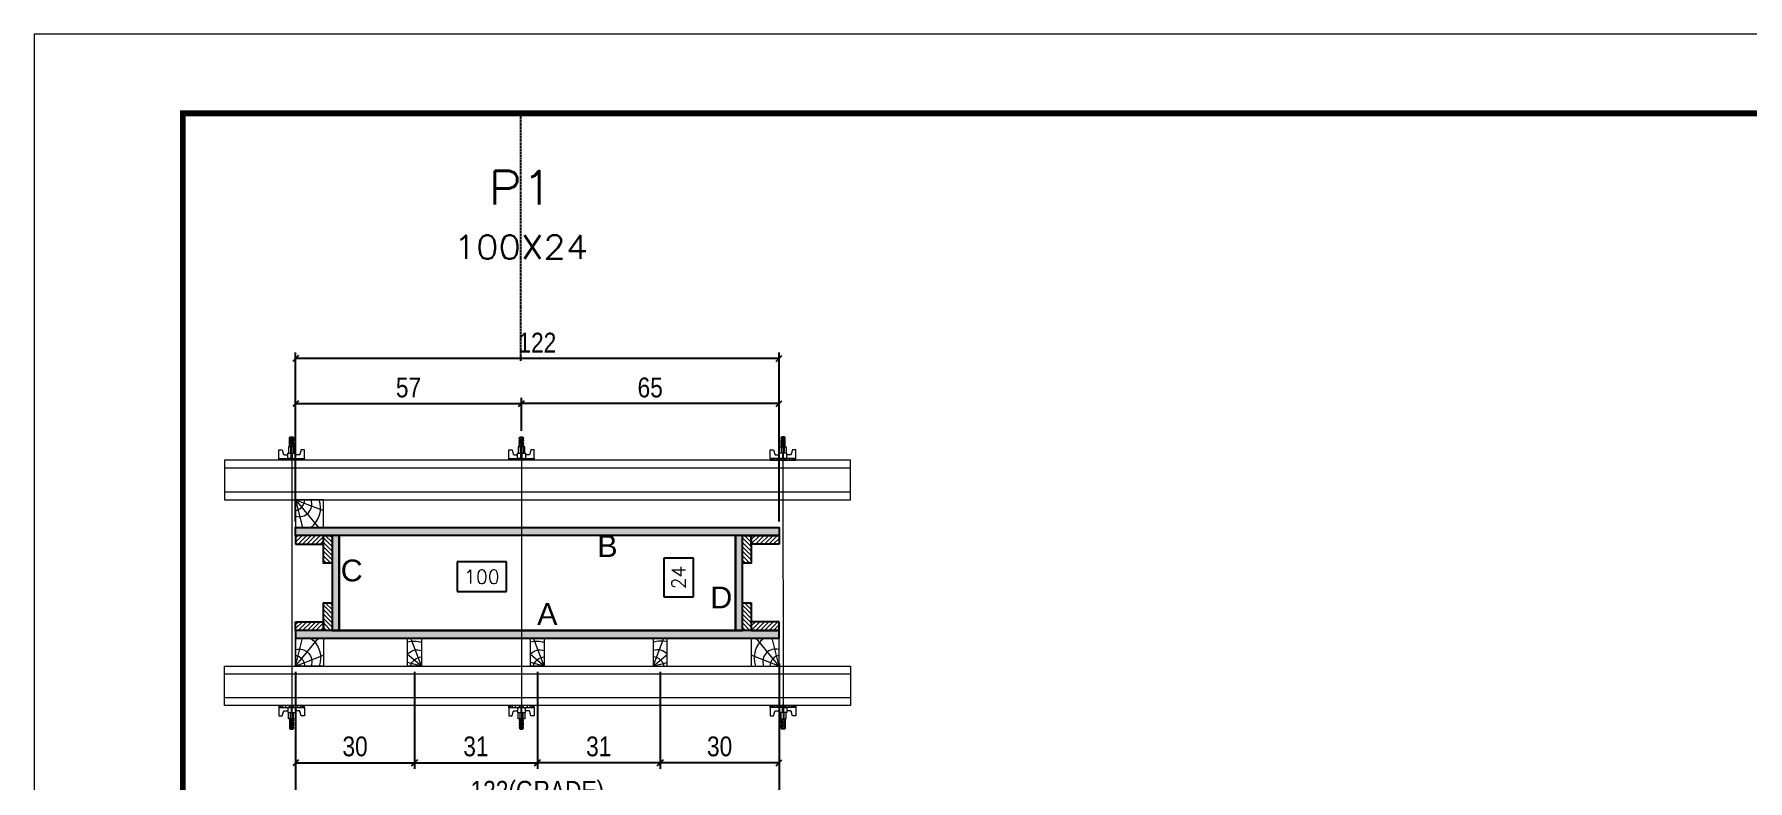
# Model space of a CAD drawing. Extents: x 2201 to 8455, y 252 to 7045.
# Drawn here: x 3800 to 4665, y 5519 to 5896 of the extents above; entities that cross this region are included whole.
import ezdxf
from ezdxf.enums import TextEntityAlignment as Align

# ---------------------------------------------------------------- set-up
doc = ezdxf.new("R2010")
doc.units = 0
doc.linetypes.add('DASHED', pattern=[0.75, 0.5, -0.25])
doc.linetypes.add('HIDDEN', pattern=[0.375, 0.25, -0.125])
for name, color, linetype in [('CHAPA', 1, 'Continuous'), ('Cota Seção (2x)', 241, 'Continuous'), ('Painéis', 200, 'Continuous'), ('SARRAFO', 251, 'Continuous'), ('Texto de Titulo', 7, 'Continuous'), ('Texto Qtd Sarr', 242, 'Continuous'), ('TEXTO_GERAL', 7, 'Continuous')]:
    doc.layers.add(name, color=color, linetype=linetype)
for name, color, linetype, lineweight in [('Folhas', 255, 'Continuous', 9), ('Hachura', 251, 'Continuous', 9), ('Madeira', 126, 'Continuous', 18), ('Perfil Metálico', 224, 'Continuous', 18), ('SARRAFO DE PRESSAO', 251, 'DASHED', 9), ('Texto Seção', 7, 'Continuous', 15)]:
    doc.layers.add(name, color=color, linetype=linetype, lineweight=lineweight)
doc.styles.add('ARIAL', font='arial.ttf')
doc.styles.add('COTA TECNICA 2X', font='techl___.ttf', dxfattribs={"height": 10})
doc.styles.add('ROMANS', font='romans.shx')
doc.dimstyles.new('SECAO PILAR', dxfattribs={"dimtxt": 10, "dimasz": 3, "dimexe": 3, "dimexo": 3, "dimgap": 3, "dimtad": 1, "dimdec": 1, "dimlfac": 0.5, "dimzin": 12, "dimdsep": 46, "dimtxsty": 'COTA TECNICA 2X', "dimblk1": 'OBLIQUE', "dimblk2": 'OBLIQUE', "dimsah": 1, "dimcen": 0.9, "dimclrd": 256, "dimclre": 256, "dimclrt": 256, "dimadec": 1, "dimazin": 3, "dimtfac": 1, "dimtdec": 1, "dimtmove": 0, "dimatfit": 3, "dimfxl": 1, "dimtolj": 1, "dimtzin": 12, "dimarcsym": 0})
doc.dimstyles.new('SECÇÃO 2', dxfattribs={"dimtxt": 7, "dimasz": 6, "dimexe": 0.18, "dimexo": 2, "dimgap": -4, "dimtad": 3, "dimdec": 1, "dimlfac": 0.5, "dimzin": 12, "dimdsep": 46, "dimtxsty": 'ROMANS', "dimblk": 'ARCHTICK', "dimcen": 0.09, "dimse1": 1, "dimse2": 1, "dimsd1": 1, "dimsd2": 1, "dimclrd": 180, "dimclre": 5, "dimclrt": 1, "dimadec": 0, "dimazin": 3, "dimtfac": 1, "dimtdec": 1, "dimtofl": 0, "dimtmove": 0, "dimatfit": 3, "dimldrblk": 'ARCHTICK', "dimfxl": 1, "dimtolj": 1, "dimtzin": 0, "dimarcsym": 0})

# ---------------------------------------------------------------- blocks, each defined once
blk = doc.blocks.new('9999999999')
at = {"layer": 'Folhas'}
blk.add_lwpolyline([(98138.98, 34190.21), (99623.98, 34190.21), (99623.98, 35240.21), (98138.98, 35240.21)], close=True, dxfattribs=at)
at = {"layer": 'Folhas', "color": 30, "const_width": 3}
blk.add_lwpolyline([(98213.98, 34230.21), (99583.98, 34230.21), (99583.98, 35200.21), (98213.98, 35200.21)], close=True, dxfattribs=at)
blk = doc.blocks.new('titulo1')
at = {"layer": 'Defpoints', "color": 252, "linetype": 'HIDDEN', "ltscale": 2}
blk.add_line((0, 0), (0, 125), dxfattribs=at)
at = {"layer": 'Defpoints', "style": 'ROMANS', "oblique": 15}
blk.add_attdef('FOLHA', text='', height=10, dxfattribs=at).set_placement((0, 15.58), align=Align.MIDDLE_CENTER)
at = {"layer": 'Texto Qtd Sarr', "color": 3, "style": 'ROMANS', "oblique": 15}
for tag, height, p in [('TITULO', 17, (0, 71.45)), ('SEÇÃO', 12, (0, 41.55))]:
    blk.add_attdef(tag, text='', height=height, dxfattribs=at).set_placement(p, align=Align.MIDDLE_CENTER)
blk = doc.blocks.new('*D504')
at = {"layer": 'Cota Seção (2x)', "color": 180, "lineweight": -2, "transparency": 16777216}
for p, q in [((4038.31, 5629.61), (4013.31, 5629.61)), ((4013.31, 5629.61), (4013.31, 5614.61)), ((4038.31, 5614.61), (4038.31, 5629.61)), ((4013.31, 5614.61), (4038.31, 5614.61))]:
    blk.add_line(p, q, dxfattribs=at)
at = {"layer": 'Defpoints', "color": 0, "transparency": 16777216}
for p in [(3953.82, 5643), (4153.82, 5643), (3953.82, 5610.61)]:
    blk.add_point(p, dxfattribs=at)
at = {"layer": 'Cota Seção (2x)', "color": 1, "transparency": 16777216, "insert": (4025.81, 5622.11), "char_height": 7, "attachment_point": 5, "style": 'ROMANS'}
blk.add_mtext('\\A1;100', dxfattribs=at)
blk = doc.blocks.new('_ArchTick')
at = {"color": 0, "linetype": 'ByBlock', "const_width": 0.15}
blk.add_lwpolyline([(-0.5, -0.5), (0.5, 0.5)], dxfattribs=at)
blk = doc.blocks.new('_Oblique')
at = {"color": 0, "linetype": 'ByBlock', "lineweight": -2}
blk.add_line((-0.5, -0.5), (0.5, 0.5), dxfattribs=at)
blk = doc.blocks.new('*D505')
at = {"layer": 'Cota Seção (2x)', "lineweight": -2, "transparency": 16777216}
for p, q in [((3931.82, 5650), (3931.82, 5735.29)), ((4175.82, 5650), (4175.82, 5735.29)), ((4175.82, 5732.29), (3931.82, 5732.29))]:
    blk.add_line(p, q, dxfattribs=at)
at = {"layer": 'Defpoints', "color": 0, "transparency": 16777216}
for p in [(3931.82, 5732.29), (3931.82, 5647), (4175.82, 5647)]:
    blk.add_point(p, dxfattribs=at)
at = {"layer": 'Cota Seção (2x)', "lineweight": -2, "transparency": 16777216, "xscale": 3, "yscale": 3, "zscale": 3, "rotation": 180}
blk.add_blockref('_Oblique', (3931.82, 5732.29), dxfattribs=at)
at = {"layer": 'Cota Seção (2x)', "lineweight": -2, "transparency": 16777216, "xscale": 3, "yscale": 3, "zscale": 3}
blk.add_blockref('_Oblique', (4175.82, 5732.29), dxfattribs=at)
at = {"layer": 'Cota Seção (2x)', "transparency": 16777216, "insert": (4053.82, 5740.35), "char_height": 10, "attachment_point": 5, "style": 'COTA TECNICA 2X'}
blk.add_mtext('\\A1;122', dxfattribs=at)
blk = doc.blocks.new('*D506')
at = {"layer": 'Cota Seção (2x)', "lineweight": -2, "transparency": 16777216}
for p, q in [((4045.75, 5695.8), (4045.75, 5712.52)), ((4175.82, 5709.52), (4045.75, 5709.52)), ((4175.82, 5684), (4175.82, 5712.52))]:
    blk.add_line(p, q, dxfattribs=at)
at = {"layer": 'Defpoints', "color": 0, "transparency": 16777216}
for p in [(4045.75, 5709.52), (4045.75, 5692.8), (4175.82, 5681)]:
    blk.add_point(p, dxfattribs=at)
at = {"layer": 'Cota Seção (2x)', "lineweight": -2, "transparency": 16777216, "xscale": 3, "yscale": 3, "zscale": 3, "rotation": 180}
blk.add_blockref('_Oblique', (4045.75, 5709.52), dxfattribs=at)
at = {"layer": 'Cota Seção (2x)', "lineweight": -2, "transparency": 16777216, "xscale": 3, "yscale": 3, "zscale": 3}
blk.add_blockref('_Oblique', (4175.82, 5709.52), dxfattribs=at)
at = {"layer": 'Cota Seção (2x)', "transparency": 16777216, "insert": (4110.79, 5717.63), "char_height": 10, "attachment_point": 5, "style": 'COTA TECNICA 2X'}
blk.add_mtext('\\A1;65', dxfattribs=at)
blk = doc.blocks.new('*D507')
at = {"layer": 'Cota Seção (2x)', "lineweight": -2, "transparency": 16777216}
for p, q in [((3931.82, 5684), (3931.82, 5712.52)), ((3931.82, 5709.52), (4045.75, 5709.52)), ((4045.75, 5695.8), (4045.75, 5712.52))]:
    blk.add_line(p, q, dxfattribs=at)
at = {"layer": 'Defpoints', "color": 0, "transparency": 16777216}
for p in [(4045.75, 5709.52), (4045.75, 5692.8), (3931.82, 5681)]:
    blk.add_point(p, dxfattribs=at)
at = {"layer": 'Cota Seção (2x)', "lineweight": -2, "transparency": 16777216, "xscale": 3, "yscale": 3, "zscale": 3, "rotation": 180}
blk.add_blockref('_Oblique', (3931.82, 5709.52), dxfattribs=at)
at = {"layer": 'Cota Seção (2x)', "lineweight": -2, "transparency": 16777216, "xscale": 3, "yscale": 3, "zscale": 3}
blk.add_blockref('_Oblique', (4045.75, 5709.52), dxfattribs=at)
at = {"layer": 'Cota Seção (2x)', "transparency": 16777216, "insert": (3988.79, 5717.63), "char_height": 10, "attachment_point": 5, "style": 'COTA TECNICA 2X'}
blk.add_mtext('\\A1;57', dxfattribs=at)
blk = doc.blocks.new('*D508')
at = {"layer": 'Cota Seção (2x)', "color": 180, "lineweight": -2, "transparency": 16777216}
for p, q in [((4132.68, 5631.57), (4117.68, 5631.57)), ((4117.68, 5631.57), (4117.68, 5611.9)), ((4132.68, 5611.9), (4132.68, 5631.57)), ((4117.68, 5611.9), (4132.68, 5611.9))]:
    blk.add_line(p, q, dxfattribs=at)
at = {"layer": 'Defpoints', "color": 0, "transparency": 16777216}
for p in [(4153.82, 5643), (4136.68, 5595), (4153.82, 5595)]:
    blk.add_point(p, dxfattribs=at)
at = {"layer": 'Cota Seção (2x)', "color": 1, "transparency": 16777216, "insert": (4125.18, 5621.73), "char_height": 7, "attachment_point": 5, "rotation": 90, "style": 'ROMANS'}
blk.add_mtext('\\A1;24', dxfattribs=at)
blk = doc.blocks.new('C')
at = {"layer": 'Hachura', "color": 0}
for p, q in [((0, 3.22), (0, -3.22)), ((0.45, 3.22), (0, 3.22)), ((0.46, 3.16), (0, 3.16)), ((0.46, 3.05), (0, 3.05)), ((0.46, 2.88), (0, 2.88)), ((0, 2.75), (0, -1.16)), ((0.46, 2.65), (0, 2.65)), ((0.46, 2.23), (0, 2.23)), ((0.46, 1.51), (0, 1.51)), ((0.39, 0.49), (0.17, 0.49)), ((0.45, -3.23), (0.45, 3.22)), ((0.45, 3.22), (2.58, 3.22)), ((1.74, 0.97), (0.45, 0.97)), ((1.45, 0.1), (0.45, 0.1)), ((1.35, 1.94), (1.35, 0.96)), ((2.58, 2.39), (1.47, 2.09)), ((1.74, -0.97), (1.74, 0.97)), ((1.74, 0.97), (1.74, 0.84)), ((1.74, 0.97), (1.74, 0.84)), ((1.74, 0.84), (3.35, 0.84)), ((3.35, 0.45), (1.74, 0.45)), ((2.58, 3.22), (2.58, 2.39)), ((3.32, 0.84), (3.32, -0.84)), ((3.35, 0.84), (3.35, -0.84)), ((3.68, 0.45), (3.35, 0.45)), ((3.84, -0.52), (3.35, 0.45)), ((3.35, 0.06), (3.67, -0.57)), ((3.68, 0.45), (4.16, -0.52)), ((3.72, 0.5), (4.25, -0.57)), ((4.37, -0.55), (3.83, 0.53)), ((4.15, 0.45), (3.93, 0.45)), ((4.42, -0.52), (3.93, 0.45)), ((4.15, 0.45), (4.26, 0.45)), ((4.26, 0.45), (4.74, -0.52)), ((4.3, 0.5), (4.83, -0.57)), ((4.95, -0.55), (4.41, 0.53)), ((4.51, 0.45), (4.84, 0.45)), ((5, -0.52), (4.51, 0.45)), ((4.84, 0.45), (5.32, -0.52)), ((4.88, 0.5), (5.41, -0.57)), ((5.53, -0.55), (4.99, 0.53)), ((5.58, -0.52), (5.09, 0.45)), ((5.42, 0.45), (5.09, 0.45)), ((5.58, -0.52), (5.09, 0.45)), ((5.42, 0.45), (5.74, -0.19)), ((5.46, 0.5), (5.74, -0.07)), ((5.74, 0.19), (5.57, 0.53)), ((5.74, 0.32), (5.68, 0.45)), ((5.68, 0.45), (5.74, 0.45)), ((5.74, 0.45), (5.9, 0.29)), ((5.74, 0.45), (5.74, -0.52)), ((5.9, -0.36), (5.9, 0.29)), ((0.45, 0), (0, 0)), ((0.46, -1.52), (0, -1.52)), ((0.46, -2.23), (0, -2.23)), ((0.46, -2.65), (0, -2.65)), ((0.46, -2.88), (0, -2.88)), ((0.46, -3.05), (0, -3.05)), ((0.46, -3.16), (0, -3.16)), ((0, -3.22), (2.57, -3.22)), ((0.08, -0.48), (0.29, -0.48)), ((0.29, -0.48), (0.4, -0.48)), ((0.45, 0), (0.45, -0.97)), ((0.45, -0.16), (1.45, -0.16)), ((0.45, -0.65), (0.45, -0.32)), ((0.45, -3.23), (0.45, -0.65)), ((0.45, -0.97), (1.74, -0.97)), ((1.35, -1.94), (1.35, -0.97)), ((2.58, -2.39), (1.47, -2.1)), ((3.35, -0.32), (1.74, -0.32)), ((3.35, -0.84), (1.74, -0.84)), ((2.58, -3.23), (2.58, -2.39)), ((3.35, -0.07), (3.58, -0.52)), ((3.35, -0.52), (3.58, -0.52)), ((3.84, -0.52), (4.16, -0.52)), ((4.42, -0.52), (4.74, -0.52)), ((4.63, -0.52), (4.74, -0.52)), ((5, -0.52), (5.32, -0.52)), ((5.58, -0.52), (5.74, -0.52)), ((5.74, -0.52), (5.9, -0.36)), ((5.74, -0.52), (5.74, -0.52))]:
    blk.add_line(p, q, dxfattribs=at)
for centre, radius, start, end in [((1.52, 1.94), 0.161, 104.7436, 180), ((1.44, -0.03), 0.129, 272.695, 87.305), ((3.81, 0.39), 0.143, 25.5688, 154.4312), ((4.39, 0.39), 0.143, 25.5688, 154.4312), ((4.97, 0.39), 0.143, 25.5688, 154.4312), ((5.55, 0.39), 0.143, 25.5688, 154.4312), ((0.17, -0.37), 0.174, 221.744, 317.8592), ((1.52, -1.94), 0.161, 180, 255.2564), ((3.71, -0.4), 0.174, 222.1408, 318.256), ((4.29, -0.4), 0.174, 222.1408, 318.256), ((4.87, -0.4), 0.174, 222.1408, 318.256), ((5.45, -0.4), 0.174, 222.1408, 318.256), ((5.61, -0.4), 0.174, 317.8592, 318.256)]:
    blk.add_arc(centre, radius, start, end, dxfattribs=at)
blk = doc.blocks.new('*D509')
at = {"layer": 'Cota Seção (2x)', "lineweight": -2, "transparency": 16777216}
for p, q in [((3931.82, 5574), (3931.82, 5500.28)), ((4175.82, 5578.33), (4175.82, 5500.28)), ((4175.82, 5503.28), (3931.82, 5503.28))]:
    blk.add_line(p, q, dxfattribs=at)
at = {"layer": 'Defpoints', "color": 0, "transparency": 16777216}
for p in [(4175.82, 5581.33), (3931.82, 5577), (3931.82, 5503.28)]:
    blk.add_point(p, dxfattribs=at)
at = {"layer": 'Cota Seção (2x)', "lineweight": -2, "transparency": 16777216, "xscale": 3, "yscale": 3, "zscale": 3, "rotation": 180}
blk.add_blockref('_Oblique', (3931.82, 5503.28), dxfattribs=at)
at = {"layer": 'Cota Seção (2x)', "lineweight": -2, "transparency": 16777216, "xscale": 3, "yscale": 3, "zscale": 3}
blk.add_blockref('_Oblique', (4175.82, 5503.28), dxfattribs=at)
at = {"layer": 'Cota Seção (2x)', "transparency": 16777216, "insert": (4053.82, 5512.5), "char_height": 10, "attachment_point": 5, "style": 'COTA TECNICA 2X'}
blk.add_mtext('\\A1;122(GRADE)', dxfattribs=at)
blk = doc.blocks.new('PONTALETE')
at = {"layer": 'Madeira'}
for q in [(2.71, 7), (7, 5.76), (7, 1.74)]:
    blk.add_line((0, 0), q, dxfattribs=at)
blk.add_lwpolyline([(0, 0), (7, 0), (7, 7), (0, 7)], close=True, dxfattribs=at)
for centre, radius, start, end in [((2.04, 0.06), 6.23, 37.2818, 109.0913), ((1.09, 0.9), 3.19, 343.603, 109.9847), ((-0.21, -0.78), 3.09, 14.6322, 86.0383)]:
    blk.add_arc(centre, radius, start, end, dxfattribs=at)
blk = doc.blocks.new('*D510')
at = {"layer": 'Cota Seção (2x)', "lineweight": -2, "transparency": 16777216}
for p, q in [((4115.82, 5574), (4115.82, 5525.14)), ((4175.82, 5574), (4175.82, 5525.14)), ((4175.82, 5528.14), (4115.82, 5528.14))]:
    blk.add_line(p, q, dxfattribs=at)
at = {"layer": 'Defpoints', "color": 0, "transparency": 16777216}
for p in [(4115.82, 5577), (4175.82, 5577), (4115.82, 5528.14)]:
    blk.add_point(p, dxfattribs=at)
at = {"layer": 'Cota Seção (2x)', "lineweight": -2, "transparency": 16777216, "xscale": 3, "yscale": 3, "zscale": 3, "rotation": 180}
blk.add_blockref('_Oblique', (4115.82, 5528.14), dxfattribs=at)
at = {"layer": 'Cota Seção (2x)', "lineweight": -2, "transparency": 16777216, "xscale": 3, "yscale": 3, "zscale": 3}
blk.add_blockref('_Oblique', (4175.82, 5528.14), dxfattribs=at)
at = {"layer": 'Cota Seção (2x)', "transparency": 16777216, "insert": (4145.82, 5536.36), "char_height": 10, "attachment_point": 5, "style": 'COTA TECNICA 2X'}
blk.add_mtext('\\A1;30', dxfattribs=at)
blk = doc.blocks.new('*D511')
at = {"layer": 'Cota Seção (2x)', "lineweight": -2, "transparency": 16777216}
for p, q in [((4053.82, 5574), (4053.82, 5525.14)), ((4115.82, 5574), (4115.82, 5525.14)), ((4115.82, 5528.14), (4053.82, 5528.14))]:
    blk.add_line(p, q, dxfattribs=at)
at = {"layer": 'Defpoints', "color": 0, "transparency": 16777216}
for p in [(4053.82, 5577), (4115.82, 5577), (4053.82, 5528.14)]:
    blk.add_point(p, dxfattribs=at)
at = {"layer": 'Cota Seção (2x)', "lineweight": -2, "transparency": 16777216, "xscale": 3, "yscale": 3, "zscale": 3, "rotation": 180}
blk.add_blockref('_Oblique', (4053.82, 5528.14), dxfattribs=at)
at = {"layer": 'Cota Seção (2x)', "lineweight": -2, "transparency": 16777216, "xscale": 3, "yscale": 3, "zscale": 3}
blk.add_blockref('_Oblique', (4115.82, 5528.14), dxfattribs=at)
at = {"layer": 'Cota Seção (2x)', "transparency": 16777216, "insert": (4084.82, 5536.36), "char_height": 10, "attachment_point": 5, "style": 'COTA TECNICA 2X'}
blk.add_mtext('\\A1;31', dxfattribs=at)
blk = doc.blocks.new('*D512')
at = {"layer": 'Cota Seção (2x)', "lineweight": -2, "transparency": 16777216}
for p, q in [((3931.82, 5574), (3931.82, 5525.14)), ((3991.82, 5574), (3991.82, 5525.14)), ((3931.82, 5528.14), (3991.82, 5528.14))]:
    blk.add_line(p, q, dxfattribs=at)
at = {"layer": 'Defpoints', "color": 0, "transparency": 16777216}
for p in [(3931.82, 5577), (3991.82, 5577), (3991.82, 5528.14)]:
    blk.add_point(p, dxfattribs=at)
at = {"layer": 'Cota Seção (2x)', "lineweight": -2, "transparency": 16777216, "xscale": 3, "yscale": 3, "zscale": 3, "rotation": 180}
blk.add_blockref('_Oblique', (3931.82, 5528.14), dxfattribs=at)
at = {"layer": 'Cota Seção (2x)', "lineweight": -2, "transparency": 16777216, "xscale": 3, "yscale": 3, "zscale": 3}
blk.add_blockref('_Oblique', (3991.82, 5528.14), dxfattribs=at)
at = {"layer": 'Cota Seção (2x)', "transparency": 16777216, "insert": (3961.82, 5536.36), "char_height": 10, "attachment_point": 5, "style": 'COTA TECNICA 2X'}
blk.add_mtext('\\A1;30', dxfattribs=at)
blk = doc.blocks.new('*D513')
at = {"layer": 'Cota Seção (2x)', "lineweight": -2, "transparency": 16777216}
for p, q in [((3991.82, 5574), (3991.82, 5525.14)), ((4053.82, 5574), (4053.82, 5525.14)), ((3991.82, 5528.14), (4053.82, 5528.14))]:
    blk.add_line(p, q, dxfattribs=at)
at = {"layer": 'Defpoints', "color": 0, "transparency": 16777216}
for p in [(3991.82, 5577), (4053.82, 5577), (4053.82, 5528.14)]:
    blk.add_point(p, dxfattribs=at)
at = {"layer": 'Cota Seção (2x)', "lineweight": -2, "transparency": 16777216, "xscale": 3, "yscale": 3, "zscale": 3, "rotation": 180}
blk.add_blockref('_Oblique', (3991.82, 5528.14), dxfattribs=at)
at = {"layer": 'Cota Seção (2x)', "lineweight": -2, "transparency": 16777216, "xscale": 3, "yscale": 3, "zscale": 3}
blk.add_blockref('_Oblique', (4053.82, 5528.14), dxfattribs=at)
at = {"layer": 'Cota Seção (2x)', "transparency": 16777216, "insert": (4022.82, 5536.36), "char_height": 10, "attachment_point": 5, "style": 'COTA TECNICA 2X'}
blk.add_mtext('\\A1;31', dxfattribs=at)
blk = doc.blocks.new('MEIO PONTALETE')
at = {"layer": 'Madeira'}
for q in [(2.71, 7), (3.5, 2.88), (3.5, 0.87)]:
    blk.add_line((0, 0), q, dxfattribs=at)
blk.add_lwpolyline([(0, 0), (3.5, 0), (3.5, 7), (0, 7)], close=True, dxfattribs=at)
for centre, radius, start, end in [((2.04, 0.06), 6.23, 76.4499, 109.0913), ((1.09, 0.9), 3.19, 40.9063, 109.9847), ((-0.21, -0.78), 3.09, 14.6322, 86.0383)]:
    blk.add_arc(centre, radius, start, end, dxfattribs=at)

msp = doc.modelspace()

# ---------------------------------------------------------------- hatches: boundary and pattern name
at = {"layer": 'Hachura'}
h = msp.add_hatch(color=256, dxfattribs=at)
h.dxf.hatch_style = 1
h.paths.add_polyline_path([(3931.82, 5643), (3931.82, 5647), (4175.82, 5647), (4175.82, 5643)])
h = msp.add_hatch(color=256, dxfattribs=at)
h.dxf.hatch_style = 1
h.paths.add_polyline_path([(3931.82, 5643), (3931.82, 5647), (4175.82, 5647), (4175.82, 5643)])
h = msp.add_hatch(dxfattribs=at)
h.set_pattern_fill('ANSI31', color=256, scale=0.5, angle=360, style=0)
h.set_pattern_definition([(45, (13434.7712, 28534.4055), (-1.12253202, 1.12253202), [])])
h.paths.add_polyline_path([(3945.82, 5643), (3945.82, 5638.6), (3931.82, 5638.6), (3931.82, 5643)])
h = msp.add_hatch(dxfattribs=at)
h.set_pattern_fill('ANSI31', color=256, scale=0.5, angle=630, style=0)
h.set_pattern_definition([(315, (26875.2275, -3859.9545), (1.12253202, 1.12253202), [])])
h.paths.add_polyline_path([(3945.82, 5629), (3950.22, 5629), (3950.22, 5643), (3945.82, 5643)])
h = msp.add_hatch(color=256, dxfattribs=at)
h.dxf.hatch_style = 1
h.paths.add_polyline_path([(3953.82, 5643), (3950.22, 5643), (3950.22, 5595), (3953.82, 5595)])
h = msp.add_hatch(color=256, dxfattribs=at)
h.dxf.hatch_style = 1
h.paths.add_polyline_path([(3953.82, 5643), (3950.22, 5643), (3950.22, 5595), (3953.82, 5595)])
h = msp.add_hatch(color=256, dxfattribs=at)
h.dxf.hatch_style = 1
h.paths.add_polyline_path([(4157.42, 5643), (4153.82, 5643), (4153.82, 5595), (4157.42, 5595)])
h = msp.add_hatch(color=256, dxfattribs=at)
h.dxf.hatch_style = 1
h.paths.add_polyline_path([(4157.42, 5643), (4153.82, 5643), (4153.82, 5595), (4157.42, 5595)])
h = msp.add_hatch(dxfattribs=at)
h.set_pattern_fill('ANSI31', color=256, scale=0.5, angle=630, style=0)
h.set_pattern_definition([(315, (27086.8275, -3859.9545), (1.12253202, 1.12253202), [])])
h.paths.add_polyline_path([(4157.42, 5629), (4161.82, 5629), (4161.82, 5643), (4157.42, 5643)])
h = msp.add_hatch(dxfattribs=at)
h.set_pattern_fill('ANSI31', color=256, scale=0.5, angle=360, style=0)
h.set_pattern_definition([(45, (13299.7712, 28534.4055), (-1.12253202, 1.12253202), [])])
h.paths.add_polyline_path([(4161.82, 5643), (4161.82, 5638.6), (4175.82, 5638.6), (4175.82, 5643)])
h = msp.add_hatch(dxfattribs=at)
h.set_pattern_fill('ANSI31', color=256, scale=0.5, angle=630, style=0)
h.set_pattern_definition([(315, (26875.2275, -3893.9545), (1.12253202, 1.12253202), [])])
h.paths.add_polyline_path([(3945.82, 5595), (3950.22, 5595), (3950.22, 5609), (3945.82, 5609)])
h = msp.add_hatch(dxfattribs=at)
h.set_pattern_fill('ANSI31', color=256, scale=0.5, angle=630, style=0)
h.set_pattern_definition([(315, (27086.8275, -3893.9545), (1.12253202, 1.12253202), [])])
h.paths.add_polyline_path([(4157.42, 5595), (4161.82, 5595), (4161.82, 5609), (4157.42, 5609)])
h = msp.add_hatch(dxfattribs=at)
h.set_pattern_fill('ANSI31', color=256, scale=0.5, angle=360, style=0)
h.set_pattern_definition([(45, (13434.7712, 28524.4055), (-1.12253202, 1.12253202), [])])
h.paths.add_polyline_path([(3945.82, 5595), (3945.82, 5599.4), (3931.82, 5599.4), (3931.82, 5595)])
h = msp.add_hatch(dxfattribs=at)
h.set_pattern_fill('ANSI31', color=256, scale=0.5, angle=360, style=0)
h.set_pattern_definition([(45, (13299.7712, 28524.4055), (-1.12253202, 1.12253202), [])])
h.paths.add_polyline_path([(4161.82, 5595), (4161.82, 5599.4), (4175.82, 5599.4), (4175.82, 5595)])
h = msp.add_hatch(color=256, dxfattribs=at)
h.dxf.hatch_style = 1
h.paths.add_polyline_path([(3931.82, 5595), (3931.82, 5591), (4175.82, 5591), (4175.82, 5595)])
h = msp.add_hatch(color=256, dxfattribs=at)
h.dxf.hatch_style = 1
h.paths.add_polyline_path([(3931.82, 5595), (3931.82, 5591), (4175.82, 5591), (4175.82, 5595)])

# ---------------------------------------------------------------- linework, layer by layer
at = {"layer": 'CHAPA'}
for points in [[(3931.82, 5643), (3931.82, 5647), (4175.82, 5647), (4175.82, 5643)], [(3931.82, 5643), (3931.82, 5647), (4175.82, 5647), (4175.82, 5643)], [(3953.82, 5643), (3950.22, 5643), (3950.22, 5595), (3953.82, 5595)], [(3953.82, 5643), (3950.22, 5643), (3950.22, 5595), (3953.82, 5595)], [(4157.42, 5643), (4153.82, 5643), (4153.82, 5595), (4157.42, 5595)], [(4157.42, 5643), (4153.82, 5643), (4153.82, 5595), (4157.42, 5595)], [(3931.82, 5595), (3931.82, 5591), (4175.82, 5591), (4175.82, 5595)], [(3931.82, 5595), (3931.82, 5591), (4175.82, 5591), (4175.82, 5595)]]:
    msp.add_lwpolyline(points, close=True, dxfattribs=at)
at = {"layer": 'Hachura'}
for p, q in [((3929.82, 5691.8), (3929.81, 5550)), ((4045.82, 5691.8), (4045.81, 5550)), ((4177.82, 5691.8), (4177.83, 5550))]:
    msp.add_line(p, q, dxfattribs=at)
at = {"layer": 'Madeira'}
msp.add_lwpolyline([(3931.82, 5591), (3931.82, 5577), (4175.82, 5577), (4175.82, 5591)], close=True, dxfattribs=at)
at = {"layer": 'Painéis'}
msp.add_lwpolyline([(4153.82, 5595), (4153.82, 5643), (3953.82, 5643), (3953.82, 5595)], close=True, dxfattribs=at)
at = {"layer": 'Perfil Metálico'}
for points in [[(3895.82, 5681), (3895.82, 5661), (4211.82, 5661), (4211.82, 5681)], [(4211.82, 5665), (4211.82, 5677), (3895.82, 5677), (3895.82, 5665)], [(3895.82, 5557), (3895.82, 5577), (4211.82, 5577), (4211.82, 5557)], [(4211.82, 5573), (4211.82, 5561), (3895.82, 5561), (3895.82, 5573)]]:
    msp.add_lwpolyline(points, close=True, dxfattribs=at)
at = {"layer": 'SARRAFO'}
for points in [[(3931.82, 5638.6), (3945.82, 5638.6), (3945.82, 5643), (3931.82, 5643)], [(3950.22, 5643), (3950.22, 5629), (3945.82, 5629), (3945.82, 5643)], [(3950.22, 5643), (3950.22, 5629), (3945.82, 5629), (3945.82, 5643)], [(4161.82, 5643), (4161.82, 5629), (4157.42, 5629), (4157.42, 5643)], [(4161.82, 5643), (4161.82, 5629), (4157.42, 5629), (4157.42, 5643)], [(4175.82, 5638.6), (4161.82, 5638.6), (4161.82, 5643), (4175.82, 5643)], [(3950.22, 5609), (3950.22, 5595), (3945.82, 5595), (3945.82, 5609)], [(3950.22, 5609), (3950.22, 5595), (3945.82, 5595), (3945.82, 5609)], [(4161.82, 5609), (4161.82, 5595), (4157.42, 5595), (4157.42, 5609)], [(4161.82, 5609), (4161.82, 5595), (4157.42, 5595), (4157.42, 5609)], [(3931.82, 5599.4), (3945.82, 5599.4), (3945.82, 5595), (3931.82, 5595)], [(4175.82, 5599.4), (4161.82, 5599.4), (4161.82, 5595), (4175.82, 5595)]]:
    msp.add_lwpolyline(points, close=True, dxfattribs=at)

# ---------------------------------------------------------------- block references
at = {"layer": 'Hachura', "linetype": 'Continuous', "yscale": 2, "zscale": 2}
for p, xscale, rotation in [((3929.82, 5681), -2, 270), ((4045.82, 5681), -2, 270), ((4177.82, 5681), 2, 90), ((3929.82, 5557), 2, 270), ((4045.82, 5557), 2, 270), ((4177.82, 5557), -2, 90)]:
    msp.add_blockref('C', p, dxfattribs=dict(at, xscale=xscale, rotation=rotation))
at = {"layer": 'Madeira', "yscale": 2, "zscale": 2}
for p, xscale, rotation in [((3931.82, 5661), 2, 270), ((3931.82, 5577), -2, 270), ((4175.82, 5577), 2, 90)]:
    msp.add_blockref('PONTALETE', p, dxfattribs=dict(at, xscale=xscale, rotation=rotation))
at = {"layer": 'Madeira', "yscale": 1.999999997962732, "zscale": 1.999999997962732}
for p, xscale in [((3995.32, 5577), -1.999999997962732), ((4057.32, 5577), -1.999999997962732), ((4112.32, 5577), 1.999999997962732)]:
    msp.add_blockref('MEIO PONTALETE', p, dxfattribs=dict(at, xscale=xscale))
at = {"layer": 'SARRAFO DE PRESSAO', "color": 6, "linetype": 'ByBlock'}
msp.add_blockref('9999999999', (-94339.11, -29344.12), dxfattribs=at)
at = {"layer": 'Texto Seção'}
ref = msp.add_blockref('titulo1', (4045.56, 5731.09), dxfattribs=at)
ref.add_attrib('TITULO', 'P1', dxfattribs={"layer": 'Texto de Titulo', "color": 7, "height": 17, "style": 'ROMANS', "width": 1.1}).set_placement((4045.56, 5818.59), align=Align.MIDDLE_CENTER)
ref.add_attrib('SEÇÃO', '100X24', dxfattribs={"layer": 'Texto de Titulo', "color": 7, "height": 12, "style": 'ROMANS', "width": 1.1}).set_placement((4045.56, 5788.59), align=Align.MIDDLE_CENTER)

# ---------------------------------------------------------------- texts
at = {"layer": 'TEXTO_GERAL', "style": 'ARIAL'}
for s, p in [('B', (4089.21, 5637.59)), ('C', (3960.11, 5625.27)), ('D', (4146.68, 5611.66)), ('A', (4058.86, 5603.3))]:
    msp.add_text(s, height=11, dxfattribs=at).set_placement(p, align=Align.MIDDLE_CENTER)

# ---------------------------------------------------------------- dimensions: what is measured, and where the dimension line sits
at = {"layer": 'Cota Seção (2x)', "color": 241}
for base, p1, p2, picture, middle in [((3931.82, 5732.29), (4175.82, 5647), (3931.82, 5647), '*D505', (4053.82, 5740.35)), ((4045.75, 5709.52), (4175.82, 5681), (4045.75, 5692.8), '*D506', (4110.79, 5717.63)), ((4053.82, 5528.14), (4115.82, 5577), (4053.82, 5577), '*D511', (4084.82, 5536.36)), ((4115.82, 5528.14), (4175.82, 5577), (4115.82, 5577), '*D510', (4145.82, 5536.36))]:
    dim = msp.add_linear_dim(base=base, p1=p1, p2=p2, angle=180, dimstyle='SECAO PILAR', dxfattribs=at)
    dim.commit()
    dim.dimension.update_dxf_attribs({"geometry": picture, "text_midpoint": middle})
for base, p1, p2, picture, middle in [((4045.75, 5709.52), (3931.82, 5681), (4045.75, 5692.8), '*D507', (3988.79, 5717.63)), ((3991.82, 5528.14), (3931.82, 5577), (3991.82, 5577), '*D512', (3961.82, 5536.36)), ((4053.82, 5528.14), (3991.82, 5577), (4053.82, 5577), '*D513', (4022.82, 5536.36))]:
    dim = msp.add_linear_dim(base=base, p1=p1, p2=p2, dimstyle='SECAO PILAR', dxfattribs=at)
    dim.commit()
    dim.dimension.update_dxf_attribs({"geometry": picture, "text_midpoint": middle})
for base, p2, angle, picture, middle in [((3953.82, 5610.61), (3953.82, 5643), 180, '*D504', (4025.81, 5610.61)), ((4136.68, 5595), (4153.82, 5595), 270, '*D508', (4136.68, 5621.73))]:
    dim = msp.add_linear_dim(base=base, p1=(4153.82, 5643), p2=p2, angle=angle, dimstyle='SECÇÃO 2', dxfattribs=at)
    dim.commit()
    dim.dimension.update_dxf_attribs({"geometry": picture, "text_midpoint": middle, "dimtype": 160})
dim = msp.add_linear_dim(base=(3931.82, 5503.28), p1=(4175.82, 5581.33), p2=(3931.82, 5577), angle=180, text='<>(GRADE)', dimstyle='SECAO PILAR', dxfattribs=at)
dim.commit()
dim.dimension.update_dxf_attribs({"geometry": '*D509', "text_midpoint": (4053.82, 5503.28), "dimtype": 160})

doc.saveas('drawing.dxf')
